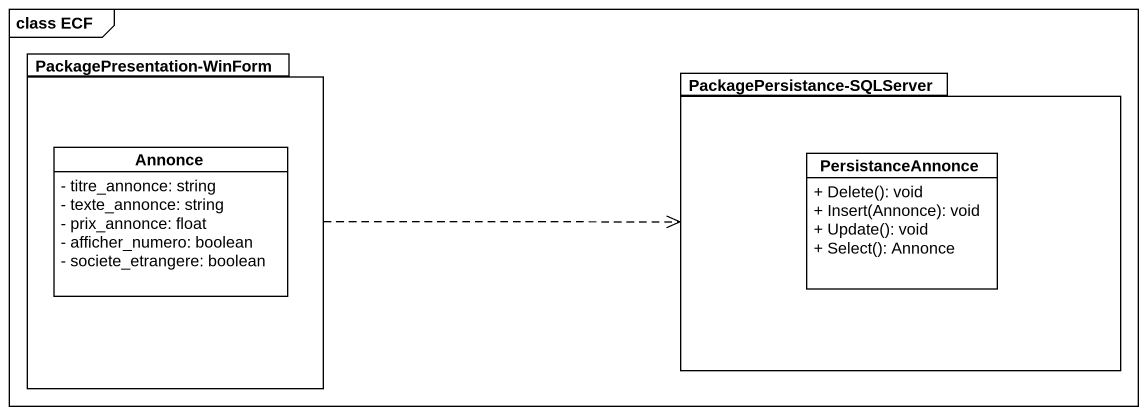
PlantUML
@startuml
mainframe class ECF
hide circle
hide empty members
skinparam classAttributeIconSize 0
package "PackagePresentation-WinForm" as PackagePresentation_WinForm {
  class Annonce {
    - titre_annonce: string
    - texte_annonce: string
    - prix_annonce: float
    - afficher_numero: boolean
    - societe_etrangere: boolean
  }
}
package "PackagePersistance-SQLServer" as PackagePersistance_SQLServer {
  class PersistanceAnnonce {
    + Delete(): void
    + Insert(Annonce): void
    + Update(): void
    + Select(): Annonce
  }
}
PackagePresentation_WinForm .right.> PackagePersistance_SQLServer
@enduml
